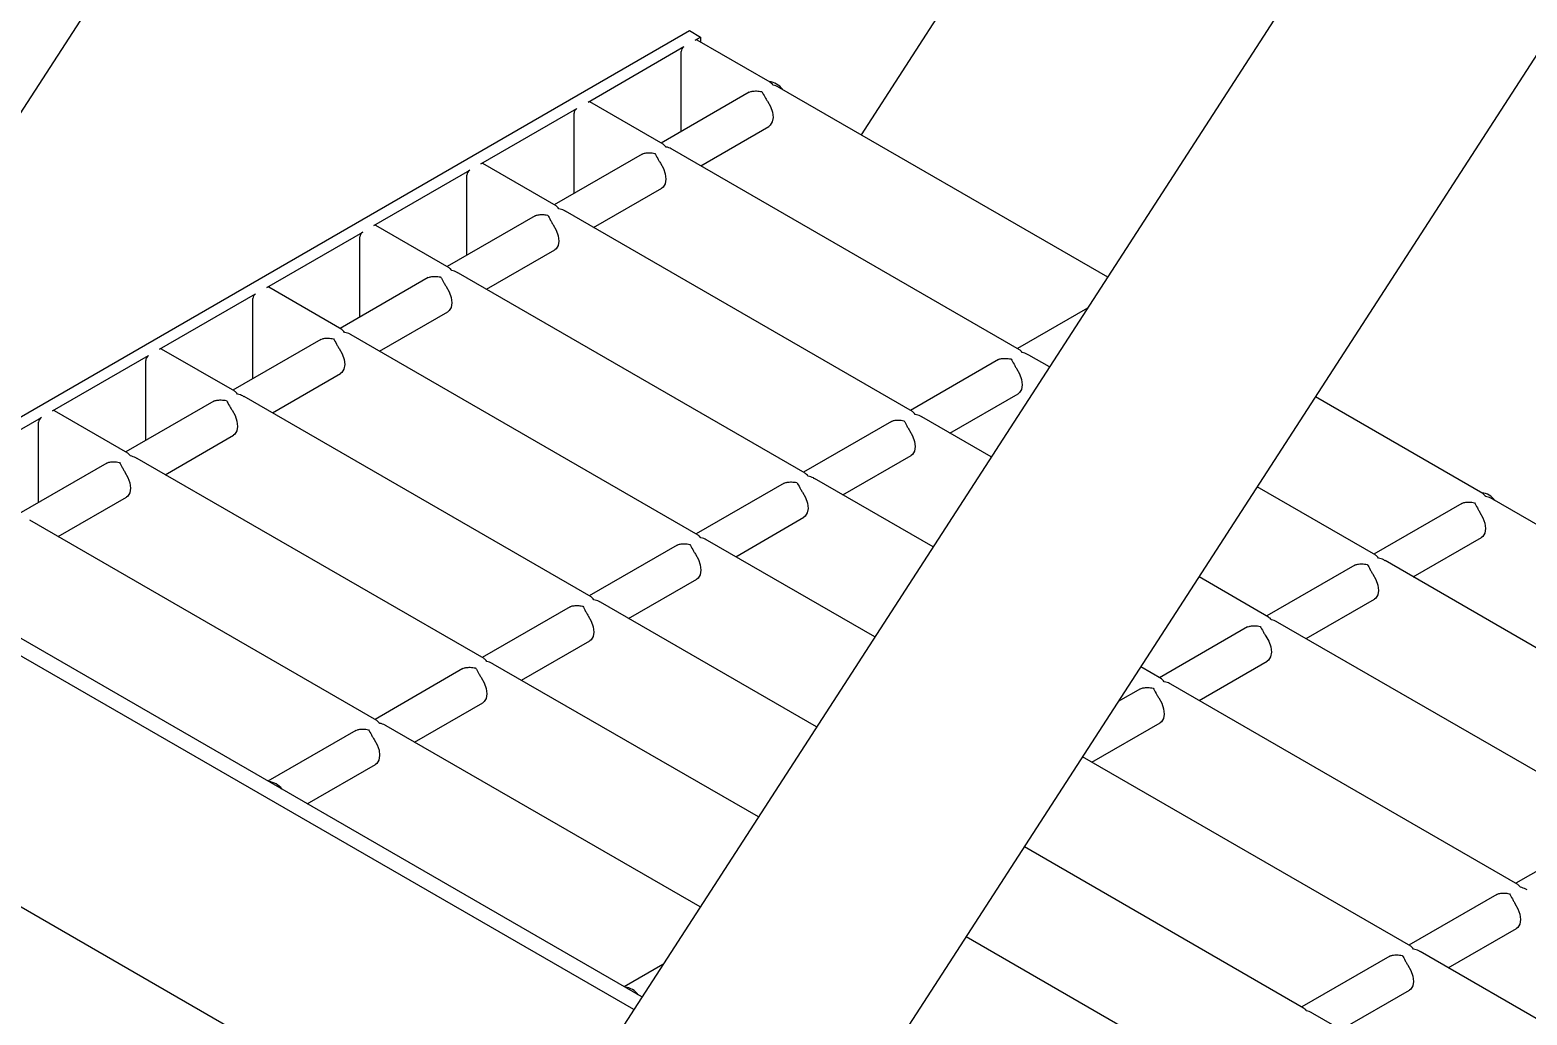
# Model space of a CAD drawing. Header units: millimetres. Extents: x 1293 to 41893, y 1011 to 26911.
# Drawn here: x 36259.9 to 36561.8, y 10515.3 to 10714 of the extents above; entities that cross this region are included whole.
import ezdxf

# ---------------------------------------------------------------- set-up
doc = ezdxf.new("R2010")
doc.units = ezdxf.units.MM
doc.header["$LTSCALE"] = 50
doc.layers.add('PASILLOS', color=2, linetype='Continuous')

msp = doc.modelspace()

# ---------------------------------------------------------------- linework, layer by layer
at = {"layer": 'PASILLOS', "linetype": 'Continuous', "lineweight": 25}
for p, q in [((37170.2453604, 11735.6994003), (35094.1686555, 8525.5678811)), ((35142.7899983, 8511.7793827), (37204.1287586, 11699.1223698)), ((34543.6807997, 8046.467697), (36519.8161813, 11102.0650455)), ((36470.5936966, 10759.4752461), (36427.538071, 10692.9005282)), ((36194.8110491, 10599.5261863), (36392.9379497, 10713.9024115)), ((36392.9379497, 10713.9024115), (36395.1865493, 10712.6043226)), ((36394.0640173, 10711.9562986), (36395.1865493, 10712.6043226)), ((36409.2327387, 10703.4679716), (36394.46086, 10711.9955957)), ((36395.1865493, 10712.6043226), (36395.1865493, 10711.5766642)), ((36372.4689762, 10699.4897468), (36391.8189532, 10710.6602508)), ((36391.2576872, 10693.5335158), (36391.2576872, 10709.6881095)), ((36404.9889217, 10701.4603887), (36387.2545953, 10691.22258)), ((36404.9889217, 10701.4603887), (36405.2893374, 10701.5878103)), ((36477.2718606, 10664.1898226), (36411.1055195, 10702.3868383)), ((36350.8739351, 10687.0231949), (36370.2239121, 10698.1936989)), ((36369.6626461, 10681.0669639), (36369.6626461, 10697.2215577)), ((36387.6376976, 10691.0014197), (36372.8658189, 10699.5290438)), ((36395.1927404, 10686.6399864), (36408.9573492, 10694.5861259)), ((36383.3938806, 10688.9938369), (36365.6595542, 10678.7560281)), ((36383.3938806, 10688.9938369), (36383.6942963, 10689.1212584)), ((36459.4797466, 10649.5278877), (36389.5104784, 10689.9202864)), ((36329.278894, 10674.556643), (36348.628871, 10685.727147)), ((36348.067605, 10668.6004121), (36348.067605, 10684.7550058)), ((36366.0426565, 10678.5348679), (36351.2707778, 10687.0624919)), ((36373.5976993, 10674.1734345), (36387.3623081, 10682.119574)), ((36361.7988395, 10676.527285), (36344.0645131, 10666.2894763)), ((36361.7988395, 10676.527285), (36362.0992552, 10676.6547066)), ((36437.8847055, 10637.0613358), (36367.9154373, 10677.4537345)), ((36307.6838529, 10662.0900912), (36327.0338299, 10673.2605952)), ((36344.4476154, 10666.068316), (36329.6757367, 10674.59594)), ((36326.4725639, 10656.1338602), (36326.4725639, 10672.2884539)), ((36352.0026582, 10661.7068826), (36365.767267, 10669.6530221)), ((36340.2037984, 10664.0607331), (36322.469472, 10653.8229244)), ((36340.2037984, 10664.0607331), (36340.5042141, 10664.1881547)), ((36416.2896644, 10624.5947839), (36346.3203962, 10664.9871827)), ((36286.0888118, 10649.6235393), (36305.4387889, 10660.7940433)), ((36322.8525743, 10653.6017641), (36308.0806956, 10662.1293882)), ((36304.8775228, 10643.6673083), (36304.8775228, 10659.8219021)), ((36473.1969346, 10657.8889723), (36459.0966443, 10649.7490479)), ((36330.4076171, 10649.2403308), (36344.1722259, 10657.1864703)), ((36318.6087573, 10651.5941813), (36300.8744309, 10641.3563725)), ((36318.6087573, 10651.5941813), (36318.909173, 10651.7216028)), ((36394.6946233, 10612.1282321), (36324.7253551, 10652.5206308)), ((36264.4937707, 10637.1569874), (36283.8437478, 10648.3274914)), ((36301.2575332, 10641.1352123), (36286.4856545, 10649.6628363)), ((36465.5305502, 10646.0348331), (36461.3525274, 10648.4467543)), ((36283.2824817, 10631.2007564), (36283.2824817, 10647.3553502)), ((36455.2359296, 10647.5203048), (36437.5016032, 10637.282496)), ((36455.2359296, 10647.5203048), (36455.5363453, 10647.6477263)), ((36308.812576, 10636.7737789), (36322.5771848, 10644.7199184)), ((36297.0137162, 10639.1276294), (36297.3141319, 10639.2550509)), ((36373.0995822, 10599.6616802), (36303.130314, 10640.0540789)), ((36445.4397483, 10632.6999024), (36459.2043571, 10640.6460419)), ((36552.9168366, 10620.5209075), (36519.1685704, 10640.0033669)), ((36279.6624921, 10628.6686604), (36264.8906134, 10637.1962844)), ((36297.0137162, 10639.1276294), (36279.2793898, 10628.8898207)), ((36242.8987296, 10624.6904356), (36262.2487067, 10635.8609396)), ((36261.6874406, 10618.7342046), (36261.6874406, 10634.8887983)), ((36433.6408885, 10635.0537529), (36415.9065621, 10624.8159442)), ((36433.6408885, 10635.0537529), (36433.9413042, 10635.1811745)), ((36453.7892397, 10627.8798436), (36439.7574863, 10635.9802025)), ((36287.2175349, 10624.307227), (36300.9821437, 10632.2533665)), ((36351.5045411, 10587.1951283), (36281.5352729, 10627.5875271)), ((36423.8447072, 10620.2333506), (36437.609316, 10628.1794901)), ((36275.4186751, 10626.6610775), (36257.6843487, 10616.4232688)), ((36275.4186751, 10626.6610775), (36275.7190908, 10626.7884991)), ((36412.0458474, 10622.587201), (36394.311521, 10612.3493923)), ((36412.0458474, 10622.587201), (36412.3462631, 10622.7146226)), ((36442.0479293, 10609.7248541), (36418.1624452, 10623.5136506)), ((36531.3217955, 10608.0543556), (36507.4272599, 10621.8483774)), ((36265.6224938, 10611.8406752), (36279.3871026, 10619.7868147)), ((36548.6730196, 10618.5133246), (36530.9386932, 10608.2755158)), ((36548.6730196, 10618.5133246), (36548.9734354, 10618.6407461)), ((36624.7588856, 10579.0473754), (36554.7896174, 10619.4397741)), ((36329.9095, 10574.7285765), (36259.9402318, 10615.1209752)), ((36402.2496661, 10607.7667987), (36416.0142749, 10615.7129382)), ((36383.341377, 10518.9499067), (36221.7005312, 10612.2631807)), ((36381.6891762, 10516.3951928), (36218.4973585, 10610.6038238)), ((36390.4508063, 10610.1206492), (36372.7164799, 10599.8828404)), ((36390.4508063, 10610.1206492), (36390.751222, 10610.2480707)), ((36430.3066188, 10591.5698646), (36396.5674041, 10611.0470987)), ((36538.8768383, 10603.6929222), (36552.6414471, 10611.6390617)), ((36527.0779786, 10606.0467727), (36509.3436521, 10595.808964)), ((36527.0779786, 10606.0467727), (36527.3783943, 10606.1741943)), ((36603.1638445, 10566.5808235), (36533.1945763, 10606.9732222)), ((36380.654625, 10595.3002468), (36394.4192338, 10603.2463863)), ((36509.7267544, 10595.5878037), (36495.6859495, 10603.6933879)), ((36368.8557652, 10597.6540973), (36351.1214388, 10587.4162886)), ((36368.8557652, 10597.6540973), (36369.1561809, 10597.7815189)), ((36418.5653084, 10573.4148751), (36374.972363, 10598.5805469)), ((36517.2817972, 10591.2263703), (36531.046406, 10599.1725098)), ((36581.5688034, 10554.1142716), (36511.5995352, 10594.5066704)), ((36505.4829375, 10593.5802208), (36487.748611, 10583.3424121)), ((36505.4829375, 10593.5802208), (36505.7833532, 10593.7076424)), ((36359.0595839, 10582.8336949), (36372.8241927, 10590.7798345)), ((36347.2607241, 10585.1875454), (36329.5263977, 10574.9497367)), ((36347.2607241, 10585.1875454), (36347.5611398, 10585.314967)), ((36406.8239979, 10555.2598856), (36353.3773219, 10586.113995)), ((36488.1317133, 10583.1212518), (36483.944639, 10585.5383984)), ((36495.6867561, 10578.7598185), (36509.4513649, 10586.705958)), ((36559.9737623, 10541.6477198), (36490.0044941, 10582.0401185)), ((36483.8878964, 10581.113669), (36479.4119784, 10578.5297765)), ((36483.8878964, 10581.113669), (36484.1883121, 10581.2410905)), ((36337.4645428, 10570.3671431), (36351.2291516, 10578.3132826)), ((36325.665683, 10572.7209936), (36325.9660987, 10572.8484151)), ((36395.0826875, 10537.1048961), (36331.7822808, 10573.6474431)), ((36474.091715, 10566.2932666), (36487.8563238, 10574.2394061)), ((36357.8249201, 10479.4951108), (36197.0596486, 10572.3029266)), ((36325.665683, 10572.7209936), (36307.9313566, 10562.4831848)), ((36538.3787212, 10529.1811679), (36472.2033285, 10567.3834089)), ((36315.8695017, 10557.9005912), (36329.6341105, 10565.8467307)), ((36577.3249864, 10552.1066887), (36559.59066, 10541.86888)), ((36516.7836801, 10516.714616), (36460.4620181, 10549.2284194)), ((36555.7299453, 10539.6401369), (36537.9956189, 10529.4023282)), ((36555.7299453, 10539.6401369), (36556.030361, 10539.7675584)), ((36495.188639, 10504.2480642), (36448.7207076, 10531.0734299)), ((36545.933764, 10524.8197345), (36559.6983728, 10532.765874)), ((36610.2207702, 10487.7076358), (36540.251502, 10528.1000346)), ((36387.5928289, 10525.5237098), (36379.7734055, 10521.0096528)), ((36534.1349042, 10527.173585), (36516.4005778, 10516.9357763)), ((36534.1349042, 10527.173585), (36534.4353199, 10527.3010066)), ((36524.3387229, 10512.3531827), (36538.1033317, 10520.2993222)), ((36588.6257291, 10475.241084), (36518.6564609, 10515.6334827))]:
    msp.add_line(p, q, dxfattribs=at)
at = {"layer": 'PASILLOS', "linetype": 'Continuous', "lineweight": 25, "flags": 128}
for points in [[(36408.6569335, 10699.6437385), (36409.2652166, 10698.5698749), (36409.6518155, 10697.4431439), (36409.7793391, 10696.37252), (36409.6354539, 10695.4615512), (36409.2340759, 10694.7983442), (36408.9573492, 10694.5861259)], [(36387.0618924, 10687.1771866), (36387.6701755, 10686.1033231), (36388.0567744, 10684.976592), (36388.184298, 10683.9059681), (36388.0404128, 10682.9949994), (36387.6390348, 10682.3317923), (36387.3623081, 10682.119574)], [(36365.4668513, 10674.7106347), (36366.0751344, 10673.6367712), (36366.4617333, 10672.5100402), (36366.5892569, 10671.4394163), (36366.4453717, 10670.5284475), (36366.0439937, 10669.8652405), (36365.767267, 10669.6530221)], [(36343.8718102, 10662.2440829), (36344.4800933, 10661.1702193), (36344.8666922, 10660.0434883), (36344.9942158, 10658.9728644), (36344.8503306, 10658.0618956), (36344.4489526, 10657.3986886), (36344.1722259, 10657.1864703)], [(36322.2767691, 10649.777531), (36322.8850522, 10648.7036675), (36323.2716511, 10647.5769364), (36323.3991747, 10646.5063125), (36323.2552895, 10645.5953438), (36322.8539115, 10644.9321367), (36322.5771848, 10644.7199184)], [(36458.9039413, 10645.7036545), (36459.5122245, 10644.629791), (36459.8988233, 10643.50306), (36460.026347, 10642.432436), (36459.8824618, 10641.5214673), (36459.4810838, 10640.8582603), (36459.2043571, 10640.6460419)], [(36300.681728, 10637.3109791), (36301.2900111, 10636.2371156), (36301.67661, 10635.1103846), (36301.8041337, 10634.0397607), (36301.6602484, 10633.1287919), (36301.2588704, 10632.4655849), (36300.9821437, 10632.2533665)], [(36437.3089002, 10633.2371027), (36437.9171834, 10632.1632391), (36438.3037822, 10631.0365081), (36438.4313059, 10629.9658842), (36438.2874207, 10629.0549154), (36437.8860427, 10628.3917084), (36437.609316, 10628.1794901)], [(36279.0866869, 10624.8444273), (36279.69497, 10623.7705637), (36280.0815689, 10622.6438327), (36280.2090926, 10621.5732088), (36280.0652073, 10620.66224), (36279.6638293, 10619.999033), (36279.3871026, 10619.7868147)], [(36415.7138591, 10620.7705508), (36416.3221423, 10619.6966872), (36416.7087411, 10618.5699562), (36416.8362648, 10617.4993323), (36416.6923796, 10616.5883635), (36416.2910016, 10615.9251565), (36416.0142749, 10615.7129382)], [(36552.3410314, 10616.6966743), (36552.9493146, 10615.6228108), (36553.3359134, 10614.4960798), (36553.4634371, 10613.4254558), (36553.3195518, 10612.5144871), (36552.9181738, 10611.85128), (36552.6414471, 10611.6390617)], [(36394.118818, 10608.3039989), (36394.7271012, 10607.2301354), (36395.1137, 10606.1034044), (36395.2412237, 10605.0327804), (36395.0973385, 10604.1218117), (36394.6959605, 10603.4586046), (36394.4192338, 10603.2463863)], [(36530.7459903, 10604.2301224), (36531.3542735, 10603.1562589), (36531.7408723, 10602.0295279), (36531.868396, 10600.958904), (36531.7245107, 10600.0479352), (36531.3231327, 10599.3847282), (36531.046406, 10599.1725098)], [(36372.523777, 10595.8374471), (36373.1320601, 10594.7635835), (36373.5186589, 10593.6368525), (36373.6461826, 10592.5662286), (36373.5022974, 10591.6552598), (36373.1009194, 10590.9920528), (36372.8241927, 10590.7798345)], [(36509.1509492, 10591.7635706), (36509.7592324, 10590.689707), (36510.1458312, 10589.562976), (36510.2733549, 10588.4923521), (36510.1294696, 10587.5813833), (36509.7280916, 10586.9181763), (36509.4513649, 10586.705958)], [(36350.9287359, 10583.3708952), (36351.537019, 10582.2970316), (36351.9236178, 10581.1703006), (36352.0511415, 10580.0996767), (36351.9072563, 10579.1887079), (36351.5058783, 10578.5255009), (36351.2291516, 10578.3132826)], [(36487.5559081, 10579.2970187), (36488.1641913, 10578.2231552), (36488.5507901, 10577.0964241), (36488.6783138, 10576.0258002), (36488.5344285, 10575.1148315), (36488.1330506, 10574.4516244), (36487.8563238, 10574.2394061)], [(36329.3336948, 10570.9043433), (36329.9419779, 10569.8304798), (36330.3285767, 10568.7037488), (36330.4561004, 10567.6331248), (36330.3122152, 10566.7221561), (36329.9108372, 10566.058949), (36329.6341105, 10565.8467307)], [(36559.3979571, 10537.8234866), (36560.0062402, 10536.7496231), (36560.3928391, 10535.6228921), (36560.5203628, 10534.5522682), (36560.3764775, 10533.6412994), (36559.9750995, 10532.9780924), (36559.6983728, 10532.765874)], [(36537.802916, 10525.3569348), (36538.4111991, 10524.2830712), (36538.797798, 10523.1563402), (36538.9253217, 10522.0857163), (36538.7814364, 10521.1747475), (36538.3800584, 10520.5115405), (36538.1033317, 10520.2993222)]]:
    msp.add_lwpolyline(points, dxfattribs=at)
at = {"layer": 'PASILLOS', "linetype": 'Continuous', "lineweight": 25}
for centre, radius, start, end in [((36394.2965226, 10711.6317491), 0.3992382, 65.692880954, 125.617577475), ((36392.476265, 10709.6326575), 1.2198388, 122.60547834, 177.394521514), ((36408.6893855, 10699.9678159), 3.6366978, 35.264662608, 84.740713925), ((36372.7014815, 10699.1651972), 0.3992382, 65.692880953, 125.617577474), ((36370.8812239, 10697.1661056), 1.2198388, 122.60547834, 177.394521515), ((36349.2861828, 10684.6995537), 1.2198388, 122.60547834, 177.394521514), ((36351.1064404, 10686.6986453), 0.3992382, 65.692880952, 125.617577476), ((36327.6911417, 10672.2330019), 1.2198388, 122.60547834, 177.394521514), ((36329.5113993, 10674.2320935), 0.3992382, 65.692880951, 125.617577476), ((36306.0961006, 10659.76645), 1.2198388, 122.60547834, 177.394521514), ((36307.9163582, 10661.7655416), 0.3992382, 65.692880953, 125.617577476), ((36284.5010595, 10647.2998981), 1.2198388, 122.60547834, 177.394521514), ((36286.3213171, 10649.2989897), 0.3992382, 65.692880955, 125.617577475), ((36264.726276, 10636.8324379), 0.3992382, 65.692880955, 125.617577475), ((36262.9060184, 10634.8333463), 1.2198388, 122.605478339, 177.394521516), ((36552.3734834, 10617.0207517), 3.6366978, 35.264662608, 84.740713925), ((36307.7711057, 10558.7618689), 3.6366978, 35.264662608, 84.740713925), ((36379.6131547, 10517.2883368), 3.6366978, 35.264662608, 84.740713925)]:
    msp.add_arc(centre, radius, start, end, dxfattribs=at)
for points, knots in [([(36409.7794655, 10702.8839635), (36409.7779672, 10702.8862266), (36409.6036173, 10703.1495876), (36409.414601, 10703.3008202), (36409.227209, 10703.4507533)], [0, 0, 0, 0, 0.0085933525, 1, 1, 1, 1]), ([(36411.088073, 10702.3617221), (36411.0115487, 10702.4159359), (36410.6227252, 10702.6913989), (36410.1467776, 10702.8025612), (36409.7833881, 10702.8830942), (36409.7794655, 10702.8839635)], [0, 0, 0, 0, 0.1951000564, 0.9913114514, 1, 1, 1, 1]), ([(36405.2893374, 10701.5878103), (36405.38596, 10701.6120474), (36405.7028355, 10701.6915333), (36406.4769762, 10701.7470691), (36407.1670141, 10701.6686415), (36407.530478, 10701.5887777), (36407.5344015, 10701.5879156)], [0, 0, 0, 0, 0.1723614537, 0.5652622383, 0.9953071929, 1, 1, 1, 1]), ([(36407.5344015, 10701.5879156), (36407.5359, 10701.5856478), (36407.7234857, 10701.3017627), (36408.0026992, 10700.7738895), (36408.3912162, 10700.048202), (36408.5911207, 10699.7439158), (36408.6569335, 10699.6437385)], [0, 0, 0, 0, 0.0046971273, 0.5879730072, 0.8643521995, 1, 1, 1, 1]), ([(36388.1844244, 10690.4174116), (36388.1829261, 10690.4196748), (36388.0085762, 10690.6830357), (36387.8195599, 10690.8342683), (36387.6321679, 10690.9842014)], [0, 0, 0, 0, 0.0085933525, 1, 1, 1, 1]), ([(36383.6942963, 10689.1212584), (36383.7909189, 10689.1454955), (36384.1077944, 10689.2249815), (36384.8819351, 10689.2805172), (36385.571973, 10689.2020897), (36385.9354369, 10689.1222258), (36385.9393604, 10689.1213637)], [0, 0, 0, 0, 0.1723614537, 0.5652622383, 0.9953071929, 1, 1, 1, 1]), ([(36385.9393604, 10689.1213637), (36385.9408589, 10689.1190959), (36386.1284446, 10688.8352109), (36386.4076581, 10688.3073377), (36386.7961751, 10687.5816501), (36386.9960797, 10687.2773639), (36387.0618924, 10687.1771866)], [0, 0, 0, 0, 0.00469712726, 0.58797300721, 0.8643521995, 1, 1, 1, 1]), ([(36389.4930319, 10689.8951702), (36389.4165076, 10689.9493841), (36389.0276841, 10690.224847), (36388.5517365, 10690.3360093), (36388.188347, 10690.4165423), (36388.1844244, 10690.4174116)], [0, 0, 0, 0, 0.1951000564, 0.9913114514, 1, 1, 1, 1]), ([(36366.5893833, 10677.9508598), (36366.587885, 10677.9531229), (36366.4135351, 10678.2164838), (36366.2245188, 10678.3677165), (36366.0371268, 10678.5176495)], [0, 0, 0, 0, 0.0085933525, 1, 1, 1, 1]), ([(36362.0992552, 10676.6547066), (36362.1958778, 10676.6789436), (36362.5127533, 10676.7584296), (36363.286894, 10676.8139653), (36363.9769319, 10676.7355378), (36364.3403958, 10676.655674), (36364.3443193, 10676.6548119)], [0, 0, 0, 0, 0.1723614537, 0.5652622383, 0.9953071929, 1, 1, 1, 1]), ([(36364.3443193, 10676.6548119), (36364.3458178, 10676.652544), (36364.5334035, 10676.368659), (36364.812617, 10675.8407858), (36365.201134, 10675.1150982), (36365.4010386, 10674.810812), (36365.4668513, 10674.7106347)], [0, 0, 0, 0, 0.00469712726, 0.5879730072, 0.8643521995, 1, 1, 1, 1]), ([(36367.8979908, 10677.4286183), (36367.8214665, 10677.4828322), (36367.432643, 10677.7582952), (36366.9566954, 10677.8694574), (36366.5933059, 10677.9499904), (36366.5893833, 10677.9508598)], [0, 0, 0, 0, 0.1951000564, 0.9913114514, 1, 1, 1, 1]), ([(36340.5042141, 10664.1881547), (36340.6008367, 10664.2123918), (36340.9177122, 10664.2918777), (36341.6918529, 10664.3474135), (36342.3818908, 10664.2689859), (36342.7453547, 10664.1891221), (36342.7492782, 10664.18826)], [0, 0, 0, 0, 0.1723614537, 0.5652622383, 0.9953071929, 1, 1, 1, 1]), ([(36342.7492782, 10664.18826), (36342.7507767, 10664.1859921), (36342.9383624, 10663.9021071), (36343.2175759, 10663.3742339), (36343.6060929, 10662.6485464), (36343.8059975, 10662.3442602), (36343.8718102, 10662.2440829)], [0, 0, 0, 0, 0.0046971273, 0.5879730072, 0.8643521995, 1, 1, 1, 1]), ([(36344.9943422, 10665.4843079), (36344.9928439, 10665.486571), (36344.818494, 10665.749932), (36344.6294777, 10665.9011646), (36344.4420857, 10666.0510977)], [0, 0, 0, 0, 0.0085933525, 1, 1, 1, 1]), ([(36346.3029497, 10664.9620665), (36346.2264254, 10665.0162803), (36345.8376019, 10665.2917433), (36345.3616543, 10665.4029056), (36344.9982648, 10665.4834386), (36344.9943422, 10665.4843079)], [0, 0, 0, 0, 0.1951000564, 0.9913114514, 1, 1, 1, 1]), ([(36318.909173, 10651.7216028), (36319.0057956, 10651.7458399), (36319.3226711, 10651.8253259), (36320.0968118, 10651.8808616), (36320.7868497, 10651.8024341), (36321.1503136, 10651.7225702), (36321.1542371, 10651.7217081)], [0, 0, 0, 0, 0.1723614537, 0.5652622383, 0.9953071929, 1, 1, 1, 1]), ([(36321.1542371, 10651.7217081), (36321.1557356, 10651.7194403), (36321.3433213, 10651.4355553), (36321.6225348, 10650.9076821), (36322.0110518, 10650.1819945), (36322.2109564, 10649.8777083), (36322.2767691, 10649.777531)], [0, 0, 0, 0, 0.0046971273, 0.5879730072, 0.8643521995, 1, 1, 1, 1]), ([(36323.3993011, 10653.017756), (36323.3978028, 10653.0200192), (36323.2234529, 10653.2833801), (36323.0344366, 10653.4346127), (36322.8470446, 10653.5845458)], [0, 0, 0, 0, 0.0085933525, 1, 1, 1, 1]), ([(36324.7079086, 10652.4955146), (36324.6313843, 10652.5497285), (36324.2425608, 10652.8251914), (36323.7666132, 10652.9363537), (36323.4032237, 10653.0168867), (36323.3993011, 10653.017756)], [0, 0, 0, 0, 0.1951000564, 0.9913114514, 1, 1, 1, 1]), ([(36460.0264734, 10648.9438795), (36460.0249751, 10648.9461427), (36459.8506251, 10649.2095036), (36459.6616088, 10649.3607363), (36459.4742168, 10649.5106693)], [0, 0, 0, 0, 0.0085933525, 1, 1, 1, 1]), ([(36461.3350809, 10648.4216381), (36461.2585565, 10648.475852), (36460.869733, 10648.751315), (36460.3937854, 10648.8624772), (36460.030396, 10648.9430102), (36460.0264734, 10648.9438795)], [0, 0, 0, 0, 0.1951000565, 0.9913114514, 1, 1, 1, 1]), ([(36455.5363453, 10647.6477263), (36455.6329679, 10647.6719634), (36455.9498434, 10647.7514494), (36456.723984, 10647.8069851), (36457.4140219, 10647.7285576), (36457.7774859, 10647.6486938), (36457.7814093, 10647.6478317)], [0, 0, 0, 0, 0.1723614537, 0.5652622384, 0.9953071929, 1, 1, 1, 1]), ([(36457.7814093, 10647.6478317), (36457.7829079, 10647.6455638), (36457.9704936, 10647.3616788), (36458.2497071, 10646.8338056), (36458.638224, 10646.108118), (36458.8381286, 10645.8038318), (36458.9039413, 10645.7036545)], [0, 0, 0, 0, 0.0046971273, 0.5879730073, 0.8643521995, 1, 1, 1, 1]), ([(36297.3141319, 10639.2550509), (36297.4107545, 10639.279288), (36297.72763, 10639.358774), (36298.5017707, 10639.4143097), (36299.1918086, 10639.3358822), (36299.5552725, 10639.2560184), (36299.559196, 10639.2551563)], [0, 0, 0, 0, 0.1723614537, 0.5652622383, 0.9953071929, 1, 1, 1, 1]), ([(36299.559196, 10639.2551563), (36299.5606945, 10639.2528884), (36299.7482802, 10638.9690034), (36300.0274937, 10638.4411302), (36300.4160107, 10637.7154426), (36300.6159153, 10637.4111564), (36300.681728, 10637.3109791)], [0, 0, 0, 0, 0.0046971273, 0.5879730072, 0.8643521995, 1, 1, 1, 1]), ([(36301.80426, 10640.5512042), (36301.8027617, 10640.5534673), (36301.6284118, 10640.8168282), (36301.4393955, 10640.9680609), (36301.2520035, 10641.1179939)], [0, 0, 0, 0, 0.0085933525, 1, 1, 1, 1]), ([(36303.1128675, 10640.0289627), (36303.0363432, 10640.0831766), (36302.6475197, 10640.3586396), (36302.1715721, 10640.4698018), (36301.8081826, 10640.5503348), (36301.80426, 10640.5512042)], [0, 0, 0, 0, 0.1951000564, 0.9913114514, 1, 1, 1, 1]), ([(36438.4314323, 10636.4773277), (36438.429934, 10636.4795908), (36438.255584, 10636.7429517), (36438.0665677, 10636.8941844), (36437.8791757, 10637.0441174)], [0, 0, 0, 0, 0.0085933525, 1, 1, 1, 1]), ([(36439.7400398, 10635.9550863), (36439.6635154, 10636.0093001), (36439.2746919, 10636.2847631), (36438.7987443, 10636.3959254), (36438.4353549, 10636.4764584), (36438.4314323, 10636.4773277)], [0, 0, 0, 0, 0.19510005647, 0.99131145138, 1, 1, 1, 1]), ([(36433.9413042, 10635.1811745), (36434.0379268, 10635.2054116), (36434.3548023, 10635.2848975), (36435.128943, 10635.3404333), (36435.8189808, 10635.2620057), (36436.1824448, 10635.1821419), (36436.1863682, 10635.1812798)], [0, 0, 0, 0, 0.1723614537, 0.5652622384, 0.9953071929, 1, 1, 1, 1]), ([(36436.1863682, 10635.1812798), (36436.1878668, 10635.1790119), (36436.3754525, 10634.8951269), (36436.654666, 10634.3672537), (36437.0431829, 10633.6415661), (36437.2430875, 10633.33728), (36437.3089002, 10633.2371027)], [0, 0, 0, 0, 0.0046971273, 0.5879730073, 0.8643521995, 1, 1, 1, 1]), ([(36280.2092189, 10628.0846523), (36280.2077206, 10628.0869154), (36280.0333707, 10628.3502764), (36279.8443544, 10628.501509), (36279.6569624, 10628.6514421)], [0, 0, 0, 0, 0.0085933525, 1, 1, 1, 1]), ([(36281.5178265, 10627.5624109), (36281.4413021, 10627.6166247), (36281.0524786, 10627.8920877), (36280.576531, 10628.00325), (36280.2131415, 10628.083783), (36280.2092189, 10628.0846523)], [0, 0, 0, 0, 0.1951000564, 0.9913114514, 1, 1, 1, 1]), ([(36275.7190908, 10626.7884991), (36275.8157134, 10626.8127362), (36276.1325889, 10626.8922221), (36276.9067296, 10626.9477579), (36277.5967675, 10626.8693303), (36277.9602314, 10626.7894665), (36277.9641549, 10626.7886044)], [0, 0, 0, 0, 0.1723614537, 0.5652622383, 0.9953071929, 1, 1, 1, 1]), ([(36277.9641549, 10626.7886044), (36277.9656534, 10626.7863365), (36278.1532391, 10626.5024515), (36278.4324526, 10625.9745783), (36278.8209696, 10625.2488908), (36279.0208742, 10624.9446046), (36279.0866869, 10624.8444273)], [0, 0, 0, 0, 0.0046971273, 0.5879730072, 0.8643521995, 1, 1, 1, 1]), ([(36416.8363912, 10624.0107758), (36416.8348929, 10624.013039), (36416.6605429, 10624.2763999), (36416.4715266, 10624.4276325), (36416.2841346, 10624.5775656)], [0, 0, 0, 0, 0.0085933525, 1, 1, 1, 1]), ([(36412.3462631, 10622.7146226), (36412.4428857, 10622.7388597), (36412.7597612, 10622.8183457), (36413.5339019, 10622.8738814), (36414.2239397, 10622.7954539), (36414.5874037, 10622.71559), (36414.5913271, 10622.7147279)], [0, 0, 0, 0, 0.1723614537, 0.5652622384, 0.9953071929, 1, 1, 1, 1]), ([(36414.5913271, 10622.7147279), (36414.5928257, 10622.7124601), (36414.7804114, 10622.4285751), (36415.0596249, 10621.9007018), (36415.4481418, 10621.1750143), (36415.6480464, 10620.8707281), (36415.7138591, 10620.7705508)], [0, 0, 0, 0, 0.0046971273, 0.5879730073, 0.8643521995, 1, 1, 1, 1]), ([(36418.1449987, 10623.4885344), (36418.0684743, 10623.5427483), (36417.6796508, 10623.8182112), (36417.2037032, 10623.9293735), (36416.8403138, 10624.0099065), (36416.8363912, 10624.0107758)], [0, 0, 0, 0, 0.1951000565, 0.9913114514, 1, 1, 1, 1]), ([(36548.9734354, 10618.6407461), (36549.070058, 10618.6649832), (36549.3869334, 10618.7444692), (36550.1610741, 10618.8000049), (36550.851112, 10618.7215774), (36551.214576, 10618.6417136), (36551.2184994, 10618.6408515)], [0, 0, 0, 0, 0.1723614537, 0.5652622384, 0.9953071929, 1, 1, 1, 1]), ([(36551.2184994, 10618.6408515), (36551.219998, 10618.6385836), (36551.4075836, 10618.3546986), (36551.6867971, 10617.8268254), (36552.0753141, 10617.1011378), (36552.2752187, 10616.7968516), (36552.3410314, 10616.6966743)], [0, 0, 0, 0, 0.0046971273, 0.5879730074, 0.8643521995, 1, 1, 1, 1]), ([(36553.4635634, 10619.9368993), (36553.4620652, 10619.9391625), (36553.2877152, 10620.2025234), (36553.0986989, 10620.353756), (36552.9113069, 10620.5036891)], [0, 0, 0, 0, 0.0085933525, 1, 1, 1, 1]), ([(36554.772171, 10619.4146579), (36554.6956466, 10619.4688718), (36554.3068231, 10619.7443347), (36553.8308755, 10619.855497), (36553.4674861, 10619.93603), (36553.4635634, 10619.9368993)], [0, 0, 0, 0, 0.1951000565, 0.9913114514, 1, 1, 1, 1]), ([(36395.2413501, 10611.5442239), (36395.2398518, 10611.5464871), (36395.0655018, 10611.809848), (36394.8764856, 10611.9610807), (36394.6890935, 10612.1110137)], [0, 0, 0, 0, 0.0085933525, 1, 1, 1, 1]), ([(36390.751222, 10610.2480707), (36390.8478446, 10610.2723078), (36391.1647201, 10610.3517938), (36391.9388608, 10610.4073295), (36392.6288986, 10610.328902), (36392.9923626, 10610.2490382), (36392.996286, 10610.2481761)], [0, 0, 0, 0, 0.1723614537, 0.5652622384, 0.9953071929, 1, 1, 1, 1]), ([(36392.996286, 10610.2481761), (36392.9977846, 10610.2459082), (36393.1853703, 10609.9620232), (36393.4645838, 10609.43415), (36393.8531007, 10608.7084624), (36394.0530053, 10608.4041762), (36394.118818, 10608.3039989)], [0, 0, 0, 0, 0.0046971273, 0.5879730073, 0.8643521995, 1, 1, 1, 1]), ([(36396.5499576, 10611.0219825), (36396.4734332, 10611.0761964), (36396.0846098, 10611.3516594), (36395.6086621, 10611.4628216), (36395.2452727, 10611.5433546), (36395.2413501, 10611.5442239)], [0, 0, 0, 0, 0.1951000565, 0.9913114514, 1, 1, 1, 1]), ([(36527.3783943, 10606.1741943), (36527.4750169, 10606.1984314), (36527.7918923, 10606.2779173), (36528.566033, 10606.333453), (36529.2560709, 10606.2550255), (36529.6195349, 10606.1751617), (36529.6234583, 10606.1742996)], [0, 0, 0, 0, 0.1723614537, 0.5652622384, 0.9953071929, 1, 1, 1, 1]), ([(36529.6234583, 10606.1742996), (36529.6249569, 10606.1720317), (36529.8125425, 10605.8881467), (36530.091756, 10605.3602735), (36530.480273, 10604.6345859), (36530.6801776, 10604.3302997), (36530.7459903, 10604.2301224)], [0, 0, 0, 0, 0.0046971273, 0.5879730074, 0.8643521995, 1, 1, 1, 1]), ([(36531.8685223, 10607.4703475), (36531.8670241, 10607.4726106), (36531.6926741, 10607.7359715), (36531.5036578, 10607.8872042), (36531.3162658, 10608.0371372)], [0, 0, 0, 0, 0.0085933525, 1, 1, 1, 1]), ([(36533.1771299, 10606.948106), (36533.1006055, 10607.0023199), (36532.711782, 10607.2777829), (36532.2358344, 10607.3889451), (36531.872445, 10607.4694781), (36531.8685223, 10607.4703475)], [0, 0, 0, 0, 0.1951000565, 0.9913114514, 1, 1, 1, 1]), ([(36369.1561809, 10597.7815189), (36369.2528035, 10597.805756), (36369.569679, 10597.8852419), (36370.3438197, 10597.9407777), (36371.0338575, 10597.8623501), (36371.3973215, 10597.7824863), (36371.4012449, 10597.7816242)], [0, 0, 0, 0, 0.1723614537, 0.5652622384, 0.9953071929, 1, 1, 1, 1]), ([(36371.4012449, 10597.7816242), (36371.4027435, 10597.7793563), (36371.5903292, 10597.4954713), (36371.8695427, 10596.9675981), (36372.2580596, 10596.2419105), (36372.4579642, 10595.9376244), (36372.523777, 10595.8374471)], [0, 0, 0, 0, 0.0046971273, 0.5879730073, 0.8643521995, 1, 1, 1, 1]), ([(36373.646309, 10599.0776721), (36373.6448107, 10599.0799352), (36373.4704607, 10599.3432961), (36373.2814445, 10599.4945288), (36373.0940524, 10599.6444618)], [0, 0, 0, 0, 0.0085933525, 1, 1, 1, 1]), ([(36374.9549165, 10598.5554306), (36374.8783921, 10598.6096445), (36374.4895687, 10598.8851075), (36374.013621, 10598.9962697), (36373.6502316, 10599.0768028), (36373.646309, 10599.0776721)], [0, 0, 0, 0, 0.1951000565, 0.9913114514, 1, 1, 1, 1]), ([(36510.2734812, 10595.0037956), (36510.271983, 10595.0060588), (36510.097633, 10595.2694197), (36509.9086167, 10595.4206523), (36509.7212247, 10595.5705854)], [0, 0, 0, 0, 0.0085933525, 1, 1, 1, 1]), ([(36511.5820888, 10594.4815542), (36511.5055644, 10594.535768), (36511.1167409, 10594.811231), (36510.6407933, 10594.9223933), (36510.2774039, 10595.0029263), (36510.2734812, 10595.0037956)], [0, 0, 0, 0, 0.1951000565, 0.9913114514, 1, 1, 1, 1]), ([(36505.7833532, 10593.7076424), (36505.8799758, 10593.7318795), (36506.1968512, 10593.8113654), (36506.9709919, 10593.8669012), (36507.6610298, 10593.7884736), (36508.0244938, 10593.7086098), (36508.0284172, 10593.7077477)], [0, 0, 0, 0, 0.1723614537, 0.5652622384, 0.9953071929, 1, 1, 1, 1]), ([(36508.0284172, 10593.7077477), (36508.0299158, 10593.7054799), (36508.2175015, 10593.4215948), (36508.4967149, 10592.8937216), (36508.8852319, 10592.1680341), (36509.0851365, 10591.8637479), (36509.1509492, 10591.7635706)], [0, 0, 0, 0, 0.0046971273, 0.5879730074, 0.8643521995, 1, 1, 1, 1]), ([(36347.5611398, 10585.314967), (36347.6577624, 10585.3392041), (36347.9746379, 10585.4186901), (36348.7487786, 10585.4742258), (36349.4388164, 10585.3957983), (36349.8022804, 10585.3159344), (36349.8062038, 10585.3150723)], [0, 0, 0, 0, 0.1723614537, 0.5652622384, 0.9953071929, 1, 1, 1, 1]), ([(36349.8062038, 10585.3150723), (36349.8077024, 10585.3128045), (36349.9952881, 10585.0289194), (36350.2745016, 10584.5010462), (36350.6630186, 10583.7753587), (36350.8629231, 10583.4710725), (36350.9287359, 10583.3708952)], [0, 0, 0, 0, 0.0046971273, 0.5879730073, 0.8643521995, 1, 1, 1, 1]), ([(36352.0512679, 10586.6111202), (36352.0497696, 10586.6133834), (36351.8754197, 10586.8767443), (36351.6864034, 10587.0279769), (36351.4990113, 10587.17791)], [0, 0, 0, 0, 0.0085933525, 1, 1, 1, 1]), ([(36353.3598754, 10586.0888788), (36353.283351, 10586.1430927), (36352.8945276, 10586.4185556), (36352.41858, 10586.5297179), (36352.0551905, 10586.6102509), (36352.0512679, 10586.6111202)], [0, 0, 0, 0, 0.1951000565, 0.9913114514, 1, 1, 1, 1]), ([(36488.6784401, 10582.5372437), (36488.6769419, 10582.5395069), (36488.5025919, 10582.8028678), (36488.3135756, 10582.9541004), (36488.1261836, 10583.1040335)], [0, 0, 0, 0, 0.0085933525, 1, 1, 1, 1]), ([(36489.9870477, 10582.0150023), (36489.9105233, 10582.0692162), (36489.5216998, 10582.3446791), (36489.0457522, 10582.4558414), (36488.6823628, 10582.5363744), (36488.6784401, 10582.5372437)], [0, 0, 0, 0, 0.1951000565, 0.9913114514, 1, 1, 1, 1]), ([(36484.1883121, 10581.2410905), (36484.2849347, 10581.2653276), (36484.6018101, 10581.3448136), (36485.3759508, 10581.4003493), (36486.0659887, 10581.3219218), (36486.4294527, 10581.2420579), (36486.4333761, 10581.2411959)], [0, 0, 0, 0, 0.1723614537, 0.5652622384, 0.9953071929, 1, 1, 1, 1]), ([(36486.4333761, 10581.2411959), (36486.4348747, 10581.238928), (36486.6224604, 10580.955043), (36486.9016739, 10580.4271698), (36487.2901908, 10579.7014822), (36487.4900954, 10579.397196), (36487.5559081, 10579.2970187)], [0, 0, 0, 0, 0.0046971273, 0.5879730074, 0.8643521995, 1, 1, 1, 1]), ([(36325.9660987, 10572.8484151), (36326.0627213, 10572.8726522), (36326.3795968, 10572.9521382), (36327.1537375, 10573.0076739), (36327.8437754, 10572.9292464), (36328.2072393, 10572.8493826), (36328.2111627, 10572.8485205)], [0, 0, 0, 0, 0.1723614537, 0.5652622384, 0.9953071929, 1, 1, 1, 1]), ([(36328.2111627, 10572.8485205), (36328.2126613, 10572.8462526), (36328.400247, 10572.5623676), (36328.6794605, 10572.0344944), (36329.0679775, 10571.3088068), (36329.267882, 10571.0045206), (36329.3336948, 10570.9043433)], [0, 0, 0, 0, 0.0046971273, 0.5879730073, 0.8643521995, 1, 1, 1, 1]), ([(36330.4562268, 10574.1445683), (36330.4547285, 10574.1468315), (36330.2803786, 10574.4101924), (36330.0913623, 10574.5614251), (36329.9039702, 10574.7113581)], [0, 0, 0, 0, 0.0085933525, 1, 1, 1, 1]), ([(36331.7648343, 10573.6223269), (36331.68831, 10573.6765408), (36331.2994865, 10573.9520038), (36330.8235389, 10574.063166), (36330.4601494, 10574.143699), (36330.4562268, 10574.1445683)], [0, 0, 0, 0, 0.1951000565, 0.9913114514, 1, 1, 1, 1]), ([(36556.030361, 10539.7675584), (36556.1269836, 10539.7917955), (36556.4438591, 10539.8712815), (36557.2179998, 10539.9268172), (36557.9080377, 10539.8483897), (36558.2715016, 10539.7685259), (36558.2754251, 10539.7676638)], [0, 0, 0, 0, 0.17236145372, 0.56526223842, 0.99530719289, 1, 1, 1, 1]), ([(36558.2754251, 10539.7676638), (36558.2769236, 10539.7653959), (36558.4645093, 10539.4815109), (36558.7437228, 10538.9536377), (36559.1322398, 10538.2279501), (36559.3321444, 10537.9236639), (36559.3979571, 10537.8234866)], [0, 0, 0, 0, 0.0046971273, 0.5879730074, 0.8643521995, 1, 1, 1, 1]), ([(36560.5204891, 10541.0637116), (36560.5189908, 10541.0659748), (36560.3446409, 10541.3293357), (36560.1556246, 10541.4805684), (36559.9682326, 10541.6305014)], [0, 0, 0, 0, 0.0085933525, 1, 1, 1, 1]), ([(36561.8290966, 10540.5414702), (36561.7525723, 10540.5956841), (36561.3637488, 10540.8711471), (36560.8878012, 10540.9823093), (36560.5244117, 10541.0628423), (36560.5204891, 10541.0637116)], [0, 0, 0, 0, 0.1951000566, 0.9913114514, 1, 1, 1, 1]), ([(36538.925448, 10528.5971598), (36538.9239497, 10528.5994229), (36538.7495998, 10528.8627838), (36538.5605835, 10529.0140165), (36538.3731915, 10529.1639495)], [0, 0, 0, 0, 0.0085933525, 1, 1, 1, 1]), ([(36540.2340556, 10528.0749184), (36540.1575312, 10528.1291322), (36539.7687077, 10528.4045952), (36539.2927601, 10528.5157575), (36538.9293706, 10528.5962905), (36538.925448, 10528.5971598)], [0, 0, 0, 0, 0.1951000566, 0.9913114514, 1, 1, 1, 1]), ([(36534.4353199, 10527.3010066), (36534.5319426, 10527.3252437), (36534.848818, 10527.4047296), (36535.6229587, 10527.4602654), (36536.3129966, 10527.3818378), (36536.6764605, 10527.301974), (36536.680384, 10527.3011119)], [0, 0, 0, 0, 0.1723614537, 0.5652622384, 0.9953071929, 1, 1, 1, 1]), ([(36536.680384, 10527.3011119), (36536.6818825, 10527.298844), (36536.8694682, 10527.014959), (36537.1486817, 10526.4870858), (36537.5371987, 10525.7613982), (36537.7371033, 10525.4571121), (36537.802916, 10525.3569348)], [0, 0, 0, 0, 0.00469712726, 0.58797300742, 0.86435219951, 1, 1, 1, 1]), ([(36517.3304069, 10516.1306079), (36517.3289087, 10516.1328711), (36517.1545587, 10516.396232), (36516.9655424, 10516.5474646), (36516.7781504, 10516.6973977)], [0, 0, 0, 0, 0.0085933525, 1, 1, 1, 1]), ([(36518.6390145, 10515.6083665), (36518.5624901, 10515.6625804), (36518.1736666, 10515.9380433), (36517.697719, 10516.0492056), (36517.3343295, 10516.1297386), (36517.3304069, 10516.1306079)], [0, 0, 0, 0, 0.1951000566, 0.9913114514, 1, 1, 1, 1])]:
    msp.add_open_spline(points, degree=3, knots=knots, dxfattribs=at)

doc.saveas('drawing.dxf')
